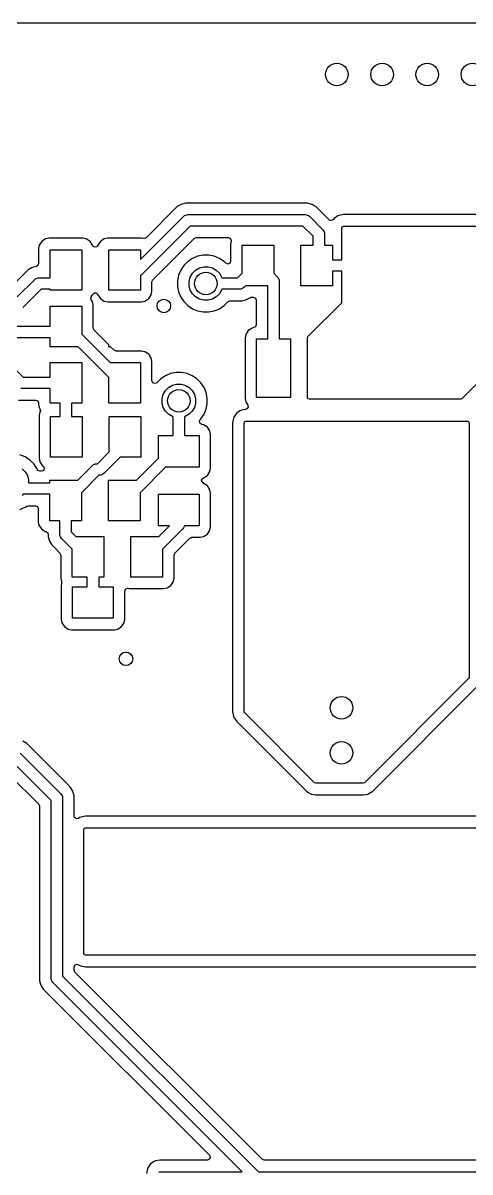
# Model space of a CAD drawing. Extents: x 97 to 200, y -158 to -52.
# Drawn here: x 174.8 to 184.7, y -77.59 to -52.13 of the extents above; entities that cross this region are included whole.
import ezdxf

# ---------------------------------------------------------------- set-up
doc = ezdxf.new("R2010")
doc.units = 0
doc.layers.add('BLACK', color=7, linetype='CONTINUOUS')

msp = doc.modelspace()

# ---------------------------------------------------------------- linework, layer by layer
at = {"layer": 'BLACK', "linetype": 'CONTINUOUS'}
for p, q in [((129.62398, -52.1291), (198.756801, -52.1291)), ((178.216847, -56.198328), (177.524781, -56.890394)), ((178.216851, -56.198325), (178.216847, -56.198328)), ((178.303847, -56.148097), (178.216851, -56.198325)), ((178.30385, -56.148096), (178.303847, -56.148097)), ((178.400868, -56.122101), (178.30385, -56.148096)), ((178.400874, -56.1221), (178.400868, -56.122101)), ((178.400875, -56.1221), (178.400874, -56.1221)), ((178.501325, -56.1221), (178.400875, -56.1221)), ((181.101325, -56.1221), (178.501325, -56.1221)), ((181.101329, -56.1221), (181.101325, -56.1221)), ((181.198352, -56.148098), (181.101329, -56.1221)), ((181.198353, -56.148098), (181.198352, -56.148098)), ((181.198354, -56.148099), (181.198353, -56.148098)), ((181.200065, -56.149087), (181.198354, -56.148099)), ((181.251069, -56.178534), (181.200065, -56.149087)), ((181.285347, -56.198324), (181.251069, -56.178534)), ((181.577153, -56.49013), (181.285347, -56.198324)), ((177.4011, -57.373994), (178.361297, -56.413797)), ((178.361297, -56.413797), (178.380542, -56.398003)), ((178.380542, -56.398003), (178.426323, -56.37904)), ((178.426323, -56.37904), (178.426324, -56.37904)), ((178.426324, -56.37904), (178.4511, -56.3766)), ((178.4511, -56.3766), (181.0511, -56.3766)), ((181.0511, -56.3766), (181.075876, -56.37904)), ((181.075876, -56.37904), (181.075877, -56.37904)), ((181.075877, -56.37904), (181.090738, -56.385196)), ((181.090738, -56.385196), (181.121657, -56.398003)), ((181.121657, -56.398003), (181.121658, -56.398004)), ((181.121658, -56.398004), (181.140903, -56.413797)), ((181.140903, -56.413797), (181.440903, -56.713797)), ((181.586622, -56.497902), (181.577153, -56.49013)), ((181.633538, -56.507235), (181.586622, -56.497902)), ((181.673313, -56.480661), (181.633538, -56.507235)), ((181.687269, -56.459774), (181.673313, -56.480661)), ((181.771452, -56.403523), (181.687269, -56.459774)), ((181.771454, -56.403521), (181.771452, -56.403523)), ((181.771469, -56.403515), (181.771454, -56.403521)), ((181.797696, -56.392652), (181.771469, -56.403515)), ((181.896999, -56.3729), (181.797696, -56.392652)), ((181.897, -56.3729), (181.896999, -56.3729)), ((193.0242, -56.3729), (181.897, -56.3729)), ((178.503706, -56.6306), (177.440903, -57.693403)), ((180.998494, -56.6306), (178.503706, -56.6306)), ((181.2241, -56.856206), (180.998494, -56.6306)), ((181.440903, -56.713797), (181.456696, -56.733042)), ((181.456696, -56.733042), (181.456697, -56.733043)), ((181.456697, -56.733043), (181.46753, -56.759197)), ((181.46753, -56.759197), (181.475474, -56.778376)), ((181.475474, -56.778376), (181.47566, -56.778824)), ((181.47566, -56.778824), (181.4781, -56.8036)), ((181.8599, -56.6695), (181.870766, -56.643266)), ((181.8599, -57.3766), (181.8599, -56.6695)), ((181.870766, -56.643266), (181.897, -56.6324)), ((181.897, -56.6324), (193.0242, -56.6324)), ((175.217615, -56.970115), (175.161366, -57.054297)), ((175.301796, -56.913867), (175.217615, -56.970115)), ((175.3018, -56.913865), (175.301796, -56.913867)), ((175.376031, -56.899101), (175.3018, -56.913865)), ((175.376035, -56.8991), (175.376031, -56.899101)), ((176.126167, -56.8991), (175.376035, -56.8991)), ((176.2004, -56.913865), (176.126167, -56.8991)), ((176.200402, -56.913866), (176.2004, -56.913865)), ((176.284584, -56.970115), (176.200402, -56.913866)), ((176.323618, -57.028534), (176.284584, -56.970115)), ((176.340834, -57.054299), (176.323618, -57.028534)), ((176.517615, -56.970115), (176.461366, -57.054297)), ((176.601796, -56.913867), (176.517615, -56.970115)), ((176.6018, -56.913865), (176.601796, -56.913867)), ((176.676031, -56.899101), (176.6018, -56.913865)), ((176.676035, -56.8991), (176.676031, -56.899101)), ((177.426167, -56.8991), (176.676035, -56.8991)), ((177.468394, -56.907499), (177.426167, -56.8991)), ((177.480587, -56.9087), (177.468394, -56.907499)), ((177.524781, -56.890394), (177.480587, -56.9087)), ((177.673904, -57.820318), (178.590817, -56.903406)), ((178.590817, -56.903406), (178.635011, -56.8851)), ((178.635011, -56.8851), (179.348974, -56.8851)), ((179.348974, -56.8851), (179.393168, -56.903406)), ((179.393168, -56.903406), (179.411474, -56.9476)), ((179.410273, -56.959793), (179.3966, -57.028532)), ((179.3966, -57.028532), (179.3966, -57.407964)), ((179.411474, -56.9476), (179.410273, -56.959793)), ((181.2241, -57.0536), (181.2241, -56.856206)), ((181.4781, -56.8036), (181.4781, -57.0536)), ((175.161365, -57.054299), (175.1466, -57.128532)), ((175.1466, -57.128532), (175.1466, -57.461888)), ((175.161366, -57.054297), (175.161365, -57.054299)), ((175.4011, -57.773994), (175.4011, -57.1536)), ((175.4011, -57.1536), (176.1011, -57.1536)), ((176.1011, -57.1536), (176.1011, -58.0536)), ((176.340834, -57.054302), (176.340834, -57.054299)), ((176.343188, -57.059984), (176.340834, -57.054302)), ((176.344142, -57.059588), (176.343188, -57.059984)), ((176.349096, -57.071582), (176.344142, -57.059588)), ((176.388842, -57.098199), (176.349096, -57.071582)), ((176.435768, -57.088916), (176.388842, -57.098199)), ((176.455982, -57.05873), (176.435768, -57.088916)), ((176.459011, -57.059985), (176.455982, -57.05873)), ((176.461366, -57.054297), (176.459011, -57.059985)), ((176.7011, -58.0536), (176.7011, -57.1536)), ((176.7011, -57.1536), (177.4011, -57.1536)), ((177.4011, -57.1536), (177.4011, -57.373994)), ((178.7891, -57.2741), (178.667481, -57.298291)), ((178.9131, -57.2741), (178.7891, -57.2741)), ((179.034718, -57.298291), (178.9131, -57.2741)), ((179.6511, -57.673994), (179.6511, -57.0536)), ((179.6511, -57.0536), (180.3511, -57.0536)), ((180.3511, -57.0536), (180.3511, -57.673994)), ((180.9511, -57.9536), (180.9511, -57.0536)), ((180.9511, -57.0536), (181.2241, -57.0536)), ((181.4781, -57.0536), (181.6511, -57.0536)), ((181.6511, -57.0536), (181.6511, -57.3766)), ((175.100277, -57.522258), (175.003849, -57.548097)), ((175.128294, -57.506082), (175.100277, -57.522258)), ((175.1466, -57.461888), (175.128294, -57.506082)), ((178.362134, -57.502317), (178.293245, -57.605417)), ((178.449817, -57.414634), (178.362134, -57.502317)), ((178.552917, -57.345745), (178.449817, -57.414634)), ((178.552919, -57.345744), (178.552917, -57.345745)), ((178.667474, -57.298293), (178.552919, -57.345744)), ((178.667481, -57.298291), (178.667474, -57.298293)), ((178.707594, -57.557145), (178.802153, -57.531808)), ((178.802153, -57.531808), (178.900047, -57.531808)), ((178.900047, -57.531808), (178.994606, -57.557145)), ((179.034725, -57.298293), (179.034718, -57.298291)), ((179.14928, -57.345744), (179.034725, -57.298293)), ((179.149282, -57.345745), (179.14928, -57.345744)), ((179.252382, -57.414634), (179.149282, -57.345745)), ((179.289906, -57.452158), (179.252382, -57.414634)), ((179.3341, -57.470464), (179.289906, -57.452158)), ((179.378294, -57.452158), (179.3341, -57.470464)), ((179.3966, -57.407964), (179.378294, -57.452158)), ((181.6511, -57.3766), (181.8599, -57.3766)), ((174.916847, -57.598328), (174.586383, -57.928794)), ((174.916851, -57.598325), (174.916847, -57.598328)), ((175.003847, -57.548097), (174.916851, -57.598325)), ((175.003849, -57.548097), (175.003847, -57.548097)), ((175.061298, -57.813797), (175.080542, -57.798003)), ((175.080542, -57.798003), (175.126323, -57.77904)), ((175.126323, -57.77904), (175.126324, -57.77904)), ((175.126324, -57.77904), (175.1511, -57.7766)), ((175.1511, -57.7766), (175.398494, -57.7766)), ((175.398494, -57.7766), (175.4011, -57.773994)), ((177.421657, -57.709197), (177.4011, -57.717711)), ((177.4011, -57.717711), (177.4011, -58.0536)), ((177.421658, -57.709196), (177.421657, -57.709197)), ((177.440903, -57.693403), (177.421658, -57.709196)), ((178.245791, -57.719981), (178.2216, -57.841599)), ((178.245793, -57.719974), (178.245791, -57.719981)), ((178.293244, -57.605419), (178.245793, -57.719974)), ((178.293245, -57.605417), (178.293244, -57.605419)), ((178.479308, -57.854653), (178.504645, -57.760094)), ((178.504645, -57.760094), (178.553592, -57.675314)), ((178.553592, -57.675314), (178.622814, -57.606092)), ((178.622814, -57.606092), (178.707594, -57.557145)), ((178.994606, -57.557145), (179.079386, -57.606092)), ((179.079386, -57.606092), (179.148608, -57.675314)), ((179.148608, -57.675314), (179.197555, -57.760094)), ((179.197555, -57.760094), (179.201978, -57.7766)), ((179.201978, -57.7766), (179.548494, -57.7766)), ((179.548494, -57.7766), (179.6511, -57.673994)), ((180.3511, -57.673994), (180.435903, -57.758798)), ((180.435903, -57.758798), (180.451697, -57.778042)), ((180.451697, -57.778042), (180.466854, -57.814634)), ((181.8599, -57.6306), (181.6511, -57.6306)), ((181.6511, -57.6306), (181.6511, -57.9536)), ((181.8599, -58.328037), (181.8599, -57.6306)), ((174.673494, -58.2016), (175.061298, -57.813797)), ((175.203705, -58.0306), (174.815903, -58.418403)), ((175.4011, -58.0306), (175.203705, -58.0306)), ((175.4011, -58.0536), (175.4011, -58.0306)), ((176.1011, -58.0536), (175.4011, -58.0536)), ((177.4011, -58.0536), (176.7011, -58.0536)), ((177.655599, -57.86451), (177.673904, -57.820318)), ((177.6556, -58.078667), (177.655599, -57.86451)), ((178.2216, -57.841599), (178.2216, -57.9656)), ((178.2216, -57.9656), (178.245791, -58.087218)), ((178.479308, -57.952547), (178.479308, -57.854653)), ((178.504645, -58.047106), (178.479308, -57.952547)), ((178.553592, -58.131886), (178.504645, -58.047106)), ((179.197555, -58.047106), (179.148608, -58.131886)), ((179.201978, -58.0306), (179.197555, -58.047106)), ((179.6011, -58.0306), (179.201978, -58.0306)), ((179.625876, -58.02816), (179.6011, -58.0306)), ((179.625877, -58.02816), (179.625876, -58.02816)), ((179.64484, -58.020304), (179.625877, -58.02816)), ((179.671657, -58.009197), (179.64484, -58.020304)), ((179.671658, -58.009196), (179.671657, -58.009197)), ((179.690903, -57.993403), (179.671658, -58.009196)), ((179.730706, -57.9536), (179.690903, -57.993403)), ((180.2191, -57.9536), (179.730706, -57.9536)), ((180.2191, -59.1286), (180.2191, -57.9536)), ((180.466854, -57.814634), (180.47066, -57.823824)), ((180.47066, -57.823824), (180.4731, -57.8486)), ((180.4731, -57.8486), (180.4731, -59.1286)), ((181.6511, -57.9536), (180.9511, -57.9536)), ((176.304121, -58.216407), (176.312108, -58.195979)), ((176.306925, -58.230503), (176.304121, -58.216407)), ((176.304657, -58.24323), (176.306925, -58.230503)), ((176.311263, -58.252309), (176.304657, -58.24323)), ((176.313454, -58.263323), (176.311263, -58.252309)), ((176.312108, -58.195979), (176.312745, -58.194937)), ((176.312745, -58.194937), (176.340834, -58.152901)), ((176.340832, -58.304295), (176.313454, -58.263323)), ((176.340833, -58.304297), (176.340832, -58.304295)), ((176.340834, -58.304299), (176.340833, -58.304297)), ((176.340834, -58.152901), (176.341974, -58.147167)), ((176.35402, -58.370599), (176.340834, -58.304299)), ((176.341974, -58.147167), (176.347788, -58.137666)), ((176.347788, -58.137666), (176.358797, -58.129655)), ((176.358797, -58.129655), (176.36636, -58.11833)), ((176.36636, -58.11833), (176.377382, -58.116133)), ((176.377382, -58.116133), (176.386469, -58.109523)), ((176.386469, -58.109523), (176.399918, -58.111643)), ((176.399918, -58.111643), (176.413274, -58.108983)), ((176.413274, -58.108983), (176.42262, -58.115223)), ((176.42262, -58.115223), (176.43372, -58.116974)), ((176.43372, -58.116974), (176.44173, -58.127983)), ((176.44173, -58.127983), (176.453056, -58.135546)), ((176.453056, -58.135546), (176.458055, -58.147612)), ((176.458055, -58.147612), (176.459012, -58.147216)), ((176.459012, -58.147216), (176.461367, -58.152903)), ((176.461367, -58.152903), (176.517615, -58.237084)), ((176.517615, -58.237084), (176.601797, -58.293333)), ((176.601797, -58.293333), (176.601799, -58.293334)), ((176.601799, -58.293334), (176.676033, -58.3081)), ((176.676033, -58.3081), (177.426166, -58.308099)), ((177.426166, -58.308099), (177.500401, -58.293334)), ((177.500401, -58.293334), (177.584584, -58.237084)), ((177.584584, -58.237084), (177.640834, -58.152901)), ((177.640834, -58.152901), (177.6556, -58.078667)), ((178.245791, -58.087218), (178.245793, -58.087225)), ((178.245793, -58.087225), (178.293244, -58.20178)), ((178.293244, -58.20178), (178.293245, -58.201782)), ((178.293245, -58.201782), (178.361745, -58.3043)), ((178.361745, -58.3043), (178.362135, -58.304883)), ((178.362135, -58.304883), (178.449817, -58.392565)), ((178.622814, -58.201108), (178.553592, -58.131886)), ((178.707594, -58.250055), (178.622814, -58.201108)), ((178.802153, -58.275392), (178.707594, -58.250055)), ((178.900047, -58.275392), (178.802153, -58.275392)), ((178.994606, -58.250055), (178.900047, -58.275392)), ((179.079386, -58.201108), (178.994606, -58.250055)), ((179.148608, -58.131886), (179.079386, -58.201108)), ((179.252383, -58.392565), (179.340065, -58.304883)), ((179.340065, -58.304882), (179.341542, -58.303406)), ((179.340065, -58.304883), (179.340065, -58.304882)), ((179.341542, -58.303406), (179.385736, -58.2851)), ((179.385736, -58.2851), (179.651324, -58.2851)), ((179.651324, -58.2851), (179.651325, -58.2851)), ((179.651325, -58.2851), (179.748354, -58.259101)), ((179.748354, -58.259101), (179.822191, -58.216471)), ((179.822191, -58.216471), (179.853439, -58.208099)), ((179.853439, -58.208099), (179.9021, -58.208099)), ((179.9021, -58.208099), (179.946294, -58.226405)), ((179.946294, -58.226405), (179.9646, -58.270599)), ((179.9646, -58.270599), (179.9646, -58.819115)), ((174.815903, -58.418403), (174.796658, -58.434196)), ((175.4011, -58.851604), (175.4011, -58.4036)), ((175.4011, -58.4036), (176.1011, -58.4036)), ((176.1011, -58.4036), (176.1011, -59.023994)), ((176.355598, -58.378531), (176.35402, -58.370599)), ((176.355599, -58.378535), (176.355598, -58.378531)), ((176.355599, -58.892688), (176.355599, -58.378535)), ((178.449817, -58.392565), (178.55292, -58.461456)), ((178.55292, -58.461456), (178.594148, -58.478533)), ((178.594148, -58.478533), (178.667474, -58.508906)), ((178.667474, -58.508906), (178.667476, -58.508906)), ((178.667476, -58.508906), (178.667482, -58.508909)), ((178.667482, -58.508909), (178.7891, -58.5331)), ((178.7891, -58.5331), (178.9131, -58.5331)), ((178.9131, -58.5331), (179.034718, -58.508909)), ((179.034718, -58.508909), (179.14928, -58.461456)), ((179.14928, -58.461456), (179.252383, -58.392565)), ((181.108765, -59.079171), (181.8599, -58.328037)), ((179.9646, -58.819115), (179.946294, -58.863309)), ((173.9087, -58.851604), (175.4011, -58.851604)), ((176.1011, -59.023994), (176.730706, -59.6536)), ((176.373905, -58.936882), (176.355599, -58.892688)), ((176.7011, -59.264077), (176.373905, -58.936882)), ((179.731365, -59.029299), (179.7166, -59.103532)), ((179.731366, -59.029297), (179.731365, -59.029299)), ((179.787615, -58.945115), (179.731366, -59.029297)), ((179.871796, -58.888867), (179.787615, -58.945115)), ((179.8718, -58.888865), (179.871796, -58.888867)), ((179.914293, -58.880414), (179.8718, -58.888865)), ((179.946294, -58.863309), (179.914293, -58.880414)), ((175.4011, -59.105604), (173.9087, -59.105604)), ((175.4011, -59.3036), (175.4011, -59.105604)), ((176.021494, -59.3036), (175.4011, -59.3036)), ((176.7011, -59.983206), (176.021494, -59.3036)), ((176.7011, -59.3036), (176.7011, -59.264077)), ((176.740623, -59.3036), (176.7011, -59.3036)), ((176.817817, -59.380794), (176.740623, -59.3036)), ((179.7166, -59.103532), (179.7166, -60.453664)), ((179.9711, -60.4286), (179.9711, -59.1286)), ((179.9711, -59.1286), (180.2191, -59.1286)), ((180.4731, -59.1286), (180.7211, -59.1286)), ((180.7211, -59.1286), (180.7211, -60.4286)), ((181.0979, -59.105404), (181.108765, -59.079171)), ((181.0979, -60.4307), (181.0979, -59.105404)), ((185.896294, -59.07917), (184.518529, -60.456934)), ((174.365903, -59.538797), (174.803705, -59.9766)), ((176.862011, -59.3991), (176.817817, -59.380794)), ((177.426167, -59.3991), (176.862011, -59.3991)), ((177.5004, -59.413865), (177.426167, -59.3991)), ((177.500402, -59.413866), (177.5004, -59.413865)), ((177.584584, -59.470115), (177.500402, -59.413866)), ((177.619115, -59.521794), (177.584584, -59.470115)), ((177.640834, -59.554299), (177.619115, -59.521794)), ((177.655599, -59.628533), (177.640834, -59.554299)), ((175.4011, -59.9766), (175.4011, -59.6536)), ((175.4011, -59.6536), (176.1011, -59.6536)), ((176.1011, -59.6536), (176.1011, -60.5536)), ((176.730706, -59.6536), (177.4011, -59.6536)), ((177.4011, -59.6536), (177.4011, -60.5536)), ((177.655599, -59.628535), (177.655599, -59.628533)), ((177.655599, -60.057965), (177.655599, -59.628535)), ((174.803705, -59.9766), (175.4011, -59.9766)), ((176.7011, -60.5536), (176.7011, -59.983206)), ((177.673905, -60.102159), (177.655599, -60.057965)), ((177.849815, -60.014636), (177.762293, -60.102159)), ((177.849817, -60.014634), (177.849815, -60.014636)), ((177.952917, -59.945745), (177.849817, -60.014634)), ((177.952919, -59.945744), (177.952917, -59.945745)), ((178.067474, -59.898293), (177.952919, -59.945744)), ((178.067481, -59.898291), (178.067474, -59.898293)), ((178.1891, -59.8741), (178.067481, -59.898291)), ((178.3131, -59.8741), (178.1891, -59.8741)), ((178.434718, -59.898291), (178.3131, -59.8741)), ((178.434725, -59.898293), (178.434718, -59.898291)), ((178.54928, -59.945744), (178.434725, -59.898293)), ((178.549282, -59.945745), (178.54928, -59.945744)), ((178.645596, -60.0101), (178.549282, -59.945745)), ((178.652383, -60.014635), (178.645596, -60.0101)), ((178.740065, -60.102317), (178.652383, -60.014635)), ((175.4011, -60.2306), (174.7511, -60.2306)), ((175.4011, -60.5536), (175.4011, -60.2306)), ((177.718099, -60.120465), (177.673905, -60.102159)), ((177.762293, -60.102159), (177.718099, -60.120465)), ((177.904645, -60.360094), (177.953592, -60.275314)), ((177.953592, -60.275314), (178.022814, -60.206092)), ((178.022814, -60.206092), (178.107594, -60.157145)), ((178.107594, -60.157145), (178.202153, -60.131808)), ((178.202153, -60.131808), (178.300047, -60.131808)), ((178.300047, -60.131808), (178.394606, -60.157145)), ((178.394606, -60.157145), (178.479386, -60.206092)), ((178.479386, -60.206092), (178.548608, -60.275314)), ((178.548608, -60.275314), (178.597555, -60.360094)), ((178.808956, -60.20542), (178.740065, -60.102317)), ((178.839857, -60.280022), (178.808956, -60.20542)), ((178.854142, -60.31451), (178.839857, -60.280022)), ((178.856409, -60.319982), (178.854142, -60.31451)), ((178.8806, -60.4416), (178.856409, -60.319982)), ((174.700875, -60.4851), (174.801325, -60.4851)), ((174.801325, -60.4851), (175.084101, -60.4851)), ((175.084101, -60.4851), (175.128295, -60.503406)), ((175.128295, -60.503406), (175.146601, -60.5476)), ((175.146601, -60.5476), (175.146601, -60.578668)), ((175.146601, -60.578668), (175.161365, -60.652899)), ((175.6241, -60.5536), (175.4011, -60.5536)), ((175.6241, -60.85291), (175.6241, -60.5536)), ((176.1011, -60.5536), (175.8781, -60.5536)), ((175.8781, -60.5536), (175.8781, -60.85291)), ((177.4011, -60.5536), (176.7011, -60.5536)), ((177.879308, -60.454653), (177.904645, -60.360094)), ((177.879308, -60.552547), (177.879308, -60.454653)), ((177.904645, -60.647106), (177.879308, -60.552547)), ((178.597555, -60.360094), (178.622892, -60.454653)), ((178.622892, -60.552547), (178.597555, -60.647106)), ((178.622892, -60.454653), (178.622892, -60.552547)), ((178.856409, -60.687218), (178.8806, -60.5656)), ((178.8806, -60.5656), (178.8806, -60.4416)), ((179.7166, -60.453664), (179.716601, -60.453668)), ((179.716601, -60.453668), (179.731365, -60.527899)), ((179.731365, -60.527899), (179.731366, -60.527901)), ((179.731366, -60.527901), (179.776313, -60.595168)), ((179.776313, -60.595168), (179.785645, -60.642084)), ((180.7211, -60.4286), (179.9711, -60.4286)), ((181.108766, -60.456934), (181.0979, -60.4307)), ((181.135, -60.4678), (181.108766, -60.456934)), ((184.492295, -60.4678), (181.135, -60.4678)), ((184.518529, -60.456934), (184.492295, -60.4678)), ((175.172311, -60.75361), (175.157546, -60.827842)), ((175.157546, -60.827842), (175.157546, -61.777974)), ((175.161365, -60.652899), (175.161367, -60.652903)), ((175.161367, -60.652903), (175.177283, -60.676723)), ((175.172313, -60.753606), (175.172311, -60.75361)), ((175.177284, -60.746167), (175.172313, -60.753606)), ((175.177283, -60.676723), (175.186615, -60.723639)), ((175.186615, -60.723639), (175.177284, -60.746167)), ((175.412046, -61.75291), (175.412046, -60.85291)), ((175.412046, -60.85291), (175.6241, -60.85291)), ((175.8781, -60.85291), (176.112046, -60.85291)), ((176.112046, -60.85291), (176.112046, -61.75291)), ((176.712046, -61.63217), (176.712046, -60.85291)), ((176.712046, -60.85291), (177.412046, -60.85291)), ((177.412046, -60.85291), (177.412046, -61.75291)), ((177.953592, -60.731886), (177.904645, -60.647106)), ((178.022814, -60.801108), (177.953592, -60.731886)), ((178.107594, -60.850055), (178.022814, -60.801108)), ((178.1241, -60.854477), (178.107594, -60.850055)), ((178.1241, -61.272966), (178.1241, -60.854477)), ((178.394606, -60.850055), (178.3781, -60.854477)), ((178.3781, -60.854477), (178.3781, -61.272966)), ((178.479386, -60.801108), (178.394606, -60.850055)), ((178.548608, -60.731886), (178.479386, -60.801108)), ((178.597555, -60.647106), (178.548608, -60.731886)), ((178.740065, -60.904883), (178.808956, -60.80178)), ((178.808956, -60.80178), (178.856409, -60.687218)), ((179.528268, -60.777775), (179.472018, -60.861962)), ((179.612452, -60.721523), (179.528268, -60.777775)), ((179.612454, -60.721521), (179.612452, -60.721523)), ((179.612469, -60.721515), (179.612454, -60.721521)), ((179.638697, -60.710652), (179.612469, -60.721515)), ((179.736539, -60.69119), (179.638697, -60.710652)), ((179.75907, -60.681858), (179.736539, -60.69119)), ((179.785645, -60.642084), (179.75907, -60.681858)), ((178.708597, -60.951245), (178.7257, -60.919247)), ((178.717929, -60.998161), (178.708597, -60.951245)), ((178.757702, -61.024738), (178.717929, -60.998161)), ((178.7257, -60.919247), (178.740065, -60.904883)), ((178.800401, -61.033232), (178.757702, -61.024738)), ((178.884584, -61.089481), (178.800401, -61.033232)), ((178.936868, -61.167729), (178.884584, -61.089481)), ((179.461152, -60.888196), (179.4414, -60.987499)), ((179.4414, -60.987499), (179.4414, -67.392795)), ((179.472018, -60.861962), (179.461152, -60.888196)), ((179.7009, -60.9875), (179.711766, -60.961266)), ((179.7009, -67.392795), (179.7009, -60.9875)), ((179.711766, -60.961266), (179.738, -60.9504)), ((179.738, -60.9504), (184.6422, -60.9504)), ((184.6422, -60.9504), (184.668434, -60.961266)), ((184.668434, -60.961266), (184.6793, -60.9875)), ((184.6793, -60.9875), (184.6793, -66.630795)), ((177.8011, -61.771278), (177.8011, -61.272966)), ((177.8011, -61.272966), (178.1241, -61.272966)), ((178.3781, -61.272966), (178.7011, -61.272966)), ((178.7011, -61.272966), (178.7011, -61.972966)), ((178.940834, -61.173665), (178.936868, -61.167729)), ((178.955599, -61.2479), (178.940834, -61.173665)), ((178.9556, -61.998033), (178.955599, -61.2479)), ((174.84928, -61.745744), (174.734725, -61.698293)), ((174.849282, -61.745745), (174.84928, -61.745744)), ((174.952382, -61.814634), (174.849282, -61.745745)), ((175.040065, -61.902317), (174.952382, -61.814634)), ((175.157546, -61.777974), (175.157547, -61.777978)), ((175.157547, -61.777978), (175.172311, -61.852209)), ((175.172311, -61.852209), (175.172313, -61.852213)), ((175.172313, -61.852213), (175.228561, -61.936394)), ((176.112046, -61.75291), (175.412046, -61.75291)), ((176.448495, -61.895722), (176.712046, -61.63217)), ((176.950517, -61.75291), (176.590903, -62.112524)), ((177.412046, -61.75291), (176.950517, -61.75291)), ((177.31384, -62.258538), (177.8011, -61.771278)), ((174.779386, -62.006092), (174.848608, -62.075314)), ((174.848608, -62.075314), (174.897555, -62.160094)), ((175.108954, -62.005416), (175.040065, -61.902317)), ((175.108954, -62.005417), (175.108954, -62.005416)), ((175.108956, -62.00542), (175.108954, -62.005417)), ((175.11737, -62.025733), (175.108956, -62.00542)), ((175.117504, -62.026057), (175.11737, -62.025733)), ((175.131052, -62.046332), (175.117504, -62.026057)), ((175.175246, -62.064638), (175.131052, -62.046332)), ((175.206591, -62.064638), (175.175246, -62.064638)), ((175.24133, -62.054094), (175.206591, -62.064638)), ((175.228561, -61.936394), (175.245246, -61.947542)), ((175.245262, -62.051465), (175.24133, -62.054094)), ((175.245246, -61.947542), (175.252148, -61.957871)), ((175.26249, -62.034232), (175.245262, -62.051465)), ((175.252148, -61.957871), (175.262479, -61.96477)), ((175.262479, -61.96477), (175.264909, -61.97697)), ((175.264916, -62.02203), (175.26249, -62.034232)), ((175.264909, -61.97697), (175.271822, -61.987315)), ((175.271826, -62.011684), (175.264916, -62.02203)), ((175.271822, -61.987315), (175.269398, -61.999499)), ((175.269398, -61.999499), (175.271826, -62.011684)), ((176.013841, -62.258538), (176.339459, -61.93292)), ((176.339459, -61.93292), (176.358704, -61.917126)), ((176.358704, -61.917126), (176.358705, -61.917125)), ((176.358705, -61.917125), (176.404486, -61.898162)), ((176.404486, -61.898162), (176.429262, -61.895722)), ((176.429262, -61.895722), (176.448495, -61.895722)), ((176.571657, -62.128319), (176.54484, -62.139426)), ((176.571658, -62.128318), (176.571657, -62.128319)), ((176.590903, -62.112524), (176.571658, -62.128318)), ((177.958623, -61.972966), (177.393446, -62.538143)), ((178.7011, -61.972966), (177.958623, -61.972966)), ((178.884584, -62.15645), (178.940834, -62.072267)), ((178.940834, -62.072267), (178.9556, -61.998033)), ((174.897555, -62.160094), (174.922892, -62.254653)), ((174.922892, -62.254653), (174.922892, -62.319138)), ((174.922892, -62.319138), (175.393446, -62.319138)), ((175.393446, -62.319138), (175.393446, -62.258538)), ((175.393446, -62.258538), (176.013841, -62.258538)), ((176.481867, -62.149722), (176.093446, -62.538143)), ((176.5011, -62.149722), (176.481867, -62.149722)), ((176.525876, -62.147282), (176.5011, -62.149722)), ((176.525877, -62.147282), (176.525876, -62.147282)), ((176.54484, -62.139426), (176.525877, -62.147282)), ((176.693446, -63.158538), (176.693446, -62.258538)), ((176.693446, -62.258538), (177.31384, -62.258538)), ((178.756497, -62.260722), (178.783105, -62.22097)), ((178.765791, -62.307646), (178.756497, -62.260722)), ((178.79597, -62.327846), (178.765791, -62.307646)), ((178.783105, -62.22097), (178.795112, -62.21601)), ((178.794715, -62.330877), (178.79597, -62.327846)), ((178.800402, -62.333232), (178.794715, -62.330877)), ((178.794716, -62.215054), (178.800395, -62.212701)), ((178.795112, -62.21601), (178.794716, -62.215054)), ((178.800395, -62.212701), (178.800401, -62.2127)), ((178.800401, -62.2127), (178.884584, -62.15645)), ((178.884584, -62.389481), (178.800402, -62.333232)), ((174.807356, -62.573138), (174.779386, -62.601108)), ((175.393446, -62.573138), (174.807356, -62.573138)), ((175.393446, -63.158538), (175.393446, -62.573138)), ((176.093446, -62.538143), (176.093446, -63.158538)), ((177.393446, -62.538143), (177.393446, -63.158538)), ((177.8011, -63.272966), (177.8011, -62.572966)), ((177.8011, -62.572966), (178.7011, -62.572966)), ((178.7011, -62.572966), (178.7011, -63.272966)), ((178.914689, -62.434536), (178.884584, -62.389481)), ((178.940834, -62.473665), (178.914689, -62.434536)), ((178.955599, -62.5479), (178.940834, -62.473665)), ((178.9556, -63.298033), (178.955599, -62.5479)), ((174.734718, -62.908909), (174.84928, -62.861456)), ((174.84928, -62.861456), (174.884129, -62.83817)), ((174.884129, -62.83817), (174.918851, -62.827638)), ((174.918851, -62.827638), (175.076447, -62.827638)), ((175.076447, -62.827638), (175.120641, -62.845944)), ((175.120641, -62.845944), (175.138947, -62.890138)), ((175.138947, -62.890138), (175.138947, -63.183606)), ((175.138947, -63.183606), (175.153711, -63.257837)), ((175.153711, -63.257837), (175.153713, -63.257841)), ((175.153713, -63.257841), (175.209961, -63.342022)), ((175.209961, -63.342022), (175.269942, -63.3821)), ((175.269942, -63.3821), (175.294145, -63.398272)), ((175.294145, -63.398272), (175.311638, -63.401751)), ((175.311638, -63.401751), (175.351412, -63.428326)), ((175.616446, -63.158538), (175.393446, -63.158538)), ((175.616446, -63.46171), (175.616446, -63.158538)), ((176.093446, -63.158538), (175.870446, -63.158538)), ((175.870446, -63.158538), (175.870446, -63.409104)), ((177.393446, -63.158538), (176.693446, -63.158538)), ((178.046242, -63.272966), (177.8011, -63.272966)), ((177.81067, -63.508538), (178.046242, -63.272966)), ((178.340902, -63.337516), (177.890275, -63.788143)), ((178.356696, -63.318271), (178.340902, -63.337516)), ((178.356697, -63.31827), (178.356696, -63.318271)), ((178.375462, -63.272966), (178.356697, -63.31827)), ((178.7011, -63.272966), (178.375462, -63.272966)), ((178.884584, -63.45645), (178.940834, -63.372267)), ((178.940834, -63.372267), (178.9556, -63.298033)), ((175.351412, -63.428326), (175.361946, -63.46305)), ((175.361946, -63.46305), (175.361946, -63.511939)), ((175.361946, -63.511939), (175.387944, -63.608961)), ((175.387944, -63.608961), (175.387944, -63.608963)), ((175.387944, -63.608963), (175.438171, -63.695958)), ((175.618886, -63.486486), (175.616446, -63.46171)), ((175.618886, -63.486487), (175.618886, -63.486486)), ((175.6208, -63.491107), (175.618886, -63.486487)), ((175.637849, -63.532267), (175.6208, -63.491107)), ((175.63785, -63.532268), (175.637849, -63.532267)), ((175.653644, -63.551513), (175.63785, -63.532268)), ((175.890275, -63.788143), (175.653644, -63.551513)), ((175.870446, -63.409104), (175.969879, -63.508538)), ((175.969879, -63.508538), (176.590275, -63.508538)), ((176.590275, -63.508538), (176.590275, -64.408538)), ((177.190275, -64.408538), (177.190275, -63.508538)), ((177.190275, -63.508538), (177.81067, -63.508538)), ((178.163079, -63.875255), (178.485344, -63.55299)), ((178.485344, -63.55299), (178.485347, -63.552989)), ((178.485347, -63.552989), (178.492571, -63.545764)), ((178.492571, -63.545764), (178.516545, -63.535837)), ((178.516545, -63.535837), (178.536759, -63.527465)), ((178.536759, -63.527465), (178.726165, -63.527465)), ((178.726165, -63.527465), (178.726166, -63.527465)), ((178.726166, -63.527465), (178.800401, -63.5127)), ((178.800401, -63.5127), (178.884584, -63.45645)), ((175.438171, -63.695958), (175.512754, -63.770542)), ((175.512754, -63.770542), (175.512768, -63.770554)), ((175.512768, -63.770554), (175.617469, -63.875255)), ((175.617469, -63.875255), (175.635775, -63.919449)), ((175.890275, -64.408538), (175.890275, -63.788143)), ((177.890275, -63.788143), (177.890275, -64.408538)), ((178.144774, -63.919447), (178.163079, -63.875255)), ((175.635775, -63.919449), (175.635775, -64.433602)), ((178.144775, -64.433605), (178.144774, -63.919447)), ((176.223784, -64.408538), (175.890275, -64.408538)), ((176.223784, -64.621775), (176.223784, -64.408538)), ((176.590275, -64.408538), (176.477784, -64.408538)), ((176.477784, -64.408538), (176.477784, -64.621775)), ((177.890275, -64.408538), (177.190275, -64.408538)), ((175.635775, -64.433602), (175.635776, -64.433606)), ((175.635776, -64.433606), (175.65054, -64.507837)), ((175.655908, -64.54832), (175.646284, -64.596705)), ((175.646284, -64.596705), (175.646284, -65.346839)), ((175.65054, -64.507837), (175.652353, -64.512213)), ((175.652353, -64.512213), (175.655908, -64.54832)), ((175.900784, -65.321775), (175.900784, -64.621775)), ((175.900784, -64.621775), (176.223784, -64.621775)), ((176.477784, -64.621775), (176.800784, -64.621775)), ((176.800784, -64.621775), (176.800784, -65.321775)), ((177.055283, -64.717328), (177.073589, -64.673135)), ((177.073589, -64.673135), (177.117783, -64.654829)), ((177.117783, -64.654829), (177.129976, -64.65603)), ((177.129976, -64.65603), (177.165208, -64.663038)), ((177.165208, -64.663038), (177.915341, -64.663037)), ((177.915341, -64.663037), (177.989576, -64.648272)), ((177.989576, -64.648272), (178.073759, -64.592022)), ((178.073759, -64.592022), (178.130009, -64.507839)), ((178.130009, -64.507839), (178.144775, -64.433605)), ((177.055284, -65.346842), (177.055283, -64.717328)), ((175.646284, -65.346839), (175.646285, -65.346843)), ((175.646285, -65.346843), (175.661049, -65.421074)), ((175.661049, -65.421074), (175.661051, -65.421078)), ((175.661051, -65.421078), (175.717299, -65.505259)), ((176.800784, -65.321775), (175.900784, -65.321775)), ((176.984268, -65.505259), (177.040518, -65.421076)), ((177.040518, -65.421076), (177.055284, -65.346842)), ((175.717299, -65.505259), (175.801481, -65.561508)), ((175.801481, -65.561508), (175.801483, -65.561509)), ((175.801483, -65.561509), (175.875717, -65.576275)), ((175.875717, -65.576275), (176.82585, -65.576274)), ((176.82585, -65.576274), (176.900085, -65.561509)), ((176.900085, -65.561509), (176.984268, -65.505259)), ((184.668434, -66.657029), (182.359529, -68.965934)), ((184.6793, -66.630795), (184.668434, -66.657029)), ((182.543023, -69.149428), (184.851931, -66.84052)), ((179.4414, -67.392795), (179.461152, -67.4921)), ((179.711766, -67.419029), (179.7009, -67.392795)), ((181.258671, -68.965934), (179.711766, -67.419029)), ((179.461152, -67.4921), (179.47117, -67.516286)), ((179.47117, -67.516286), (179.471666, -67.517616)), ((179.471666, -67.517616), (179.472018, -67.518332)), ((179.472018, -67.518332), (179.472019, -67.518335)), ((179.472019, -67.518335), (179.481884, -67.533099)), ((179.481884, -67.533099), (179.528271, -67.602522)), ((179.528271, -67.602522), (181.075178, -69.149429)), ((174.885347, -68.098324), (174.798354, -68.048099)), ((175.785347, -68.998324), (174.885347, -68.098324)), ((174.740903, -68.313797), (175.640902, -69.213797)), ((175.4241, -69.356205), (174.598494, -68.5306)), ((174.511383, -68.803406), (175.151294, -69.443317)), ((175.856376, -69.069353), (175.785347, -68.998324)), ((181.284905, -68.9768), (181.258671, -68.965934)), ((182.333295, -68.9768), (181.284905, -68.9768)), ((182.359529, -68.965934), (182.333295, -68.9768)), ((175.640902, -69.213797), (175.656696, -69.233042)), ((175.656696, -69.233042), (175.656697, -69.233043)), ((175.656697, -69.233043), (175.665117, -69.25337)), ((175.665117, -69.25337), (175.674238, -69.275392)), ((175.906601, -69.156346), (175.856376, -69.069353)), ((175.913657, -69.18268), (175.906601, -69.156346)), ((175.932599, -69.25337), (175.913657, -69.18268)), ((175.9326, -69.253376), (175.932599, -69.25337)), ((175.9326, -69.70435), (175.9326, -69.253376)), ((181.075178, -69.149429), (181.075184, -69.149434)), ((181.075184, -69.149434), (181.110601, -69.173098)), ((181.110601, -69.173098), (181.159368, -69.205682)), ((181.159368, -69.205682), (181.185602, -69.216548)), ((181.185602, -69.216548), (181.284905, -69.2363)), ((181.284905, -69.2363), (181.284906, -69.2363)), ((181.284906, -69.2363), (182.333294, -69.2363)), ((182.333294, -69.2363), (182.333295, -69.2363)), ((182.333295, -69.2363), (182.432598, -69.216548)), ((182.432598, -69.216548), (182.45679, -69.206527)), ((182.45679, -69.206527), (182.458118, -69.206032)), ((182.458118, -69.206032), (182.458825, -69.205684)), ((182.458825, -69.205684), (182.458832, -69.205682)), ((182.458832, -69.205682), (182.458835, -69.205681)), ((182.458835, -69.205681), (182.543023, -69.149428)), ((175.151294, -69.443317), (175.1696, -69.487511)), ((175.1696, -69.487511), (175.1696, -73.353829)), ((175.4241, -73.3036), (175.4241, -69.356205)), ((175.674238, -69.275392), (175.67566, -69.278824)), ((175.67566, -69.278824), (175.6781, -69.3036)), ((175.6781, -69.3036), (175.6781, -73.250994)), ((175.943134, -69.739074), (175.9326, -69.70435)), ((175.982908, -69.765649), (175.943134, -69.739074)), ((176.029824, -69.756316), (175.982908, -69.765649)), ((176.056451, -69.738523), (176.029824, -69.756316)), ((176.056454, -69.738521), (176.056451, -69.738523)), ((176.056469, -69.738515), (176.056454, -69.738521)), ((176.082696, -69.727652), (176.056469, -69.738515)), ((176.181999, -69.7079), (176.082696, -69.727652)), ((187.972969, -69.7079), (176.181999, -69.7079)), ((176.1449, -70.0045), (176.155766, -69.978266)), ((176.1449, -72.7497), (176.1449, -70.0045)), ((176.155766, -69.978266), (176.182, -69.9674)), ((176.182, -69.9674), (188.0712, -69.9674)), ((176.155766, -72.775934), (176.1449, -72.7497)), ((176.182, -72.7868), (176.155766, -72.775934)), ((188.0712, -72.7868), (176.182, -72.7868)), ((175.9326, -73.049848), (175.950906, -73.005654)), ((175.9326, -73.119689), (175.9326, -73.049848)), ((175.950906, -73.005654), (175.9951, -72.987348)), ((175.9951, -72.987348), (176.029819, -72.997879)), ((176.029819, -72.997879), (176.056463, -73.015682)), ((176.056463, -73.015682), (176.056464, -73.015682)), ((176.056464, -73.015682), (176.056465, -73.015683)), ((176.056465, -73.015683), (176.062408, -73.018144)), ((176.062408, -73.018144), (176.082697, -73.026548)), ((176.082697, -73.026548), (176.182, -73.0463)), ((176.182, -73.0463), (176.182001, -73.0463)), ((176.182001, -73.0463), (188.071199, -73.0463)), ((175.42654, -73.328376), (175.4241, -73.3036)), ((175.42654, -73.328377), (175.42654, -73.328376)), ((175.430896, -73.338892), (175.42654, -73.328377)), ((175.6781, -73.250994), (180.014505, -77.5874)), ((175.950906, -73.163883), (175.9326, -73.119689)), ((180.096617, -77.309594), (175.950906, -73.163883)), ((175.1696, -73.353829), (175.195599, -73.450854)), ((175.195599, -73.450854), (175.195599, -73.450855)), ((175.195599, -73.450855), (175.206663, -73.470017)), ((175.206663, -73.470017), (175.206664, -73.470019)), ((175.206664, -73.470019), (175.245824, -73.537847)), ((175.245824, -73.537847), (178.929183, -77.221206)), ((175.445503, -73.374157), (175.430896, -73.338892)), ((175.445504, -73.374158), (175.445503, -73.374157)), ((175.461297, -73.393403), (175.445504, -73.374158)), ((179.655295, -77.5874), (175.461297, -73.393403)), ((177.707452, -77.358523), (177.623268, -77.414775)), ((177.707454, -77.358521), (177.707452, -77.358523)), ((177.707469, -77.358515), (177.707454, -77.358521)), ((177.733696, -77.347652), (177.707469, -77.358515)), ((177.832999, -77.3279), (177.733696, -77.347652)), ((178.884989, -77.3279), (177.832999, -77.3279)), ((178.929183, -77.309594), (178.884989, -77.3279)), ((178.929183, -77.221206), (178.947489, -77.2654)), ((178.947489, -77.2654), (178.929183, -77.309594)), ((180.140811, -77.3279), (180.096617, -77.309594)), ((184.873295, -77.3279), (180.140811, -77.3279)), ((177.556152, -77.525196), (177.5364, -77.624499)), ((177.567018, -77.498962), (177.556152, -77.525196)), ((177.623268, -77.414775), (177.567018, -77.498962)), ((177.806766, -77.598266), (177.833, -77.5874)), ((177.833, -77.5874), (179.655295, -77.5874)), ((180.014505, -77.5874), (184.873295, -77.5874))]:
    msp.add_line(p, q, dxfattribs=at)
at = {"layer": 'BLACK'}
for centre, radius in [((181.7511, -53.2726), 0.25), ((182.7511, -53.2726), 0.25), ((183.7511, -53.2726), 0.25), ((184.7511, -53.2726), 0.25), ((178.8511, -57.9036), 0.25), ((177.92, -58.4), 0.15), ((178.2511, -60.5036), 0.25), ((177.08, -66.22), 0.15), ((181.8511, -67.3036), 0.25), ((181.8511, -68.3036), 0.25)]:
    msp.add_circle(centre, radius, dxfattribs=at)

doc.saveas('drawing.dxf')
